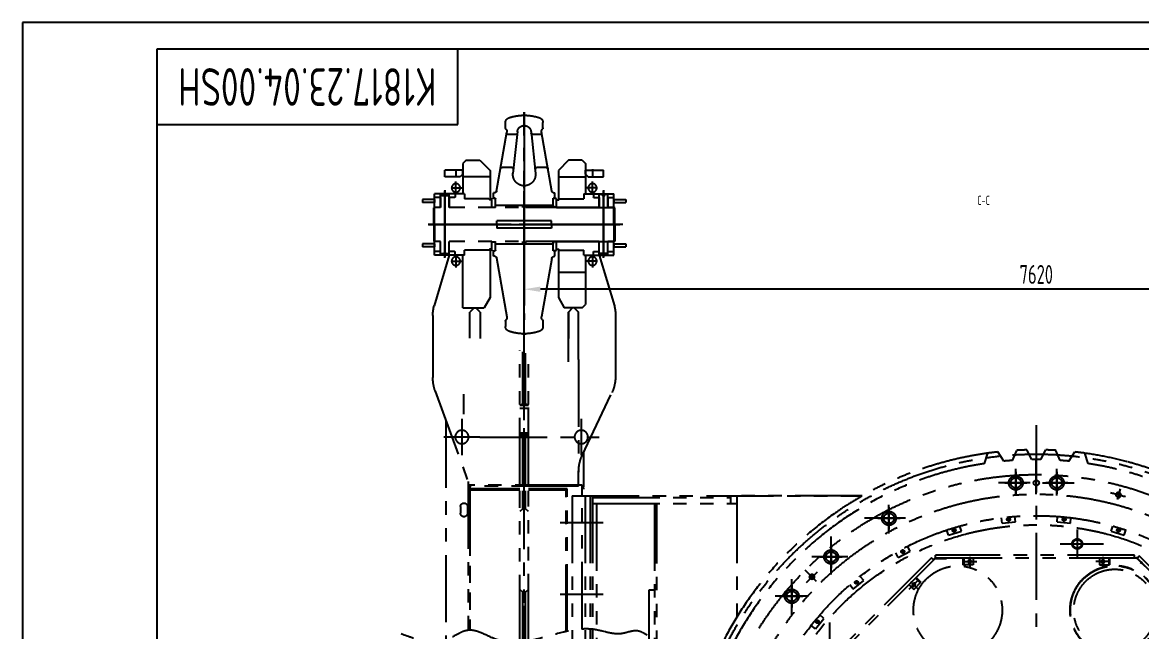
# Model space of a CAD drawing. Header units: millimetres. Extents: x 0 to 16800, y -463 to 11880.
# Drawn here: x 0 to 8334, y 7339 to 11880 of the extents above; entities that cross this region are included whole.
import ezdxf
from ezdxf.enums import TextEntityAlignment as Align

# ---------------------------------------------------------------- set-up
doc = ezdxf.new("R2010")
doc.units = ezdxf.units.MM
doc.header["$LTSCALE"] = 400
for name, pattern in [('F', [0.75, 0.5, -0.25]), ('G', [2, 1.25, -0.25, 0.25, -0.25]), ('K', [2.5, 1.25, -0.25, 0.25, -0.25, 0.25, -0.25])]:
    doc.linetypes.add(name, pattern=pattern)
for name, color, linetype in [('01', 7, 'Continuous'), ('02', 1, 'Continuous'), ('04', 2, 'F'), ('05', 4, 'G'), ('07', 6, 'K'), ('08', 1, 'Continuous'), ('11', 3, 'Continuous')]:
    doc.layers.add(name, color=color, linetype=linetype)
doc.styles.get("Standard").update_dxf_attribs({"font": 'isocp', "width": 0.707, "bigfont": 'intecad.shx'})
doc.dimstyles.new('INTE', dxfattribs={"dimscale": 40, "dimtxt": 3.5, "dimasz": 3, "dimexe": 3, "dimexo": 0, "dimgap": 1, "dimtad": 1, "dimdec": 1, "dimdsep": 46, "dimtxsty": 'Standard', "dimcen": 0, "dimclrd": 1, "dimclre": 1, "dimclrt": 3, "dimaunit": 1, "dimadec": 0, "dimazin": 0, "dimtfac": 1, "dimtdec": 1, "dimtmove": 0, "dimatfit": 0, "dimfxl": 1, "dimarcsym": 0})

# ---------------------------------------------------------------- blocks, each defined once
blk = doc.blocks.new('fesfewr')
at = {"layer": '05', "color": 142, "linetype": 'G'}
blk.add_line((37758.4, 10020.8), (37758.4, 4346.9), dxfattribs=at)
at = {"layer": '07', "color": 6, "linetype": 'K'}
for p, q in [((37725.7, 9765.2), (37687, 9837.1)), ((37791, 9765.2), (37829.7, 9837.1)), ((37372, 9735.9), (37398.3, 9813.2)), ((37515.8, 9753.8), (37471.3, 9822.3)), ((37580.9, 9759.2), (37613.5, 9834.1)), ((37758.4, 9508), (37758.4, 9765.4)), ((37935.9, 9759.2), (37903.2, 9834.1)), ((38000.9, 9753.8), (38045.5, 9822.3)), ((38144.8, 9735.9), (38118.4, 9813.2)), ((37606, 9498.2), (37606, 9696.5)), ((37606, 9674.6), (37606, 9509.4)), ((37910.8, 9498.2), (37910.8, 9696.5)), ((37910.8, 9674.6), (37910.8, 9509.4)), ((37712.8, 9592), (37476.6, 9592)), ((37523.4, 9592), (37688.6, 9592)), ((37804, 9592), (38040.1, 9592)), ((37993.4, 9592), (37828.2, 9592)), ((38381.5, 9547.3), (38360.1, 9467.5)), ((34303.9, 9495), (34303.9, 4929.7)), ((34303.9, 9495), (36463, 9495)), ((34402.5, 9495), (34402.5, 4929.7)), ((34438, 9495), (34438, 4929.7)), ((34456.4, 9495), (34456.4, 7228)), ((34456.4, 9483), (35486.4, 9483)), ((34456.4, 9438), (35529.4, 9438)), ((34487.4, 9438), (34487.4, 7247)), ((34917.4, 9438), (34917.4, 7245.4)), ((34935.4, 4993), (34935.4, 9438)), ((35486.4, 9438), (35486.4, 9495)), ((36463.9, 9495.5), (35529.4, 9495.5)), ((35529.4, 9495.5), (35529.4, 8591.7)), ((36661.8, 9214.5), (36661.8, 9427.8)), ((36661.8, 9411.1), (36661.8, 9246)), ((37603.7, 9302.2), (37599.8, 9342)), ((37913, 9302.2), (37916.9, 9342)), ((34214.8, 9298.4), (34534.8, 9298.4)), ((36784.8, 9328.5), (36479.7, 9328.5)), ((36579.2, 9328.5), (36744.4, 9328.5)), ((37151.9, 9226), (37141.2, 9252)), ((37200.8, 9232.1), (37189.2, 9270.4)), ((37504.2, 9292.4), (37500.3, 9332.2)), ((37504.2, 9292.4), (37603.7, 9302.2)), ((37538, 9317.3), (37565.9, 9322.8)), ((37563.7, 9320), (37539.7, 9320)), ((37546.4, 9326), (37543.9, 9318.4)), ((37543.9, 9318.4), (37549.2, 9312.4)), ((37554.3, 9327.6), (37546.4, 9326)), ((37554.5, 9305.8), (37549.1, 9333.4)), ((37549.2, 9312.4), (37557, 9314)), ((37551.7, 9332), (37551.7, 9308)), ((37559.6, 9321.6), (37554.3, 9327.6)), ((37557, 9314), (37559.6, 9321.6)), ((37913, 9302.2), (38012.5, 9292.4)), ((37951, 9320), (37979.4, 9320)), ((37961, 9326.9), (37957, 9320)), ((37957, 9320), (37961, 9313.1)), ((37969, 9326.9), (37961, 9326.9)), ((37961, 9313.1), (37969, 9313.1)), ((37965, 9305.6), (37965, 9333.6)), ((37973, 9320), (37969, 9326.9)), ((37969, 9313.1), (37973, 9320)), ((38012.5, 9292.4), (38016.4, 9332.2)), ((38315.9, 9232.1), (38327.5, 9270.4)), ((38367.5, 9225.2), (38373, 9252.7)), ((36231.8, 8909.3), (36231.8, 9192.3)), ((37105.2, 9203.1), (37093.5, 9241.3)), ((37105.2, 9203.1), (37200.8, 9232.1)), ((37133.4, 9234), (37159.7, 9244.9)), ((37140, 9244.2), (37139, 9236.3)), ((37139, 9236.3), (37145.3, 9231.4)), ((37147.4, 9247.3), (37140, 9244.2)), ((37145.3, 9231.4), (37152.7, 9234.5)), ((37153.8, 9242.4), (37147.4, 9247.3)), ((37152.7, 9234.5), (37153.8, 9242.4)), ((38062.9, 9244.5), (38062.9, 9032.3)), ((38315.9, 9232.1), (38411.6, 9203.1)), ((38356.6, 9242.1), (38384.5, 9236.6)), ((38367.8, 9247), (38362.5, 9240.9)), ((38362.5, 9240.9), (38365.1, 9233.4)), ((38365.1, 9233.4), (38372.9, 9231.8)), ((38375.6, 9245.4), (38367.8, 9247)), ((38372.9, 9231.8), (38378.2, 9237.8)), ((38378.2, 9237.8), (38375.6, 9245.4)), ((38411.6, 9203.1), (38423.2, 9241.3)), ((36231.8, 9123.8), (36231.8, 8958.7)), ((36731.2, 9037.6), (36819.4, 9084.7)), ((36752.9, 9073.4), (36776.6, 9089.2)), ((36772.6, 9069.2), (36757, 9092.5)), ((36764, 9089.2), (36757.4, 9084.8)), ((36757.4, 9084.8), (36757.9, 9076.8)), ((36771.2, 9085.7), (36764, 9089.2)), ((36771.7, 9077.7), (36771.2, 9085.7)), ((36819.4, 9084.7), (36800.5, 9120)), ((37935.6, 9138), (38257.3, 9138)), ((36979.5, 9035.3), (35931.9, 7987.8)), ((37005.5, 9028.8), (35948.2, 7971.5)), ((36356.8, 9041.2), (36088.5, 9041.2)), ((36149.2, 9041.2), (36314.4, 9041.2)), ((36731.2, 9037.6), (36712.4, 9072.8)), ((36757.9, 9076.8), (36765.1, 9073.2)), ((36765.1, 9073.2), (36771.7, 9077.7)), ((36995.7, 9019.1), (36979.4, 9035.4)), ((36994, 9020.8), (37003.7, 9030.6)), ((37007.6, 9029.7), (37005, 9029.7)), ((37005.5, 9028.8), (37010.1, 9033.4)), ((37006.3, 9032.7), (37006.3, 9029.7)), ((37007.6, 9032.2), (37091.3, 9032.2)), ((37007.6, 9029.7), (37091.3, 9029.7)), ((38489.8, 9055), (37008.4, 9055)), ((37008.4, 9032), (37008.4, 9055)), ((38503.6, 9032), (37008.4, 9032)), ((37053.3, 9021.9), (37053.3, 9040.5)), ((37091.3, 9032.2), (37091.3, 9029.7)), ((37212.9, 9032), (37212.9, 8982)), ((37218.5, 9007), (37315.2, 9007)), ((37218.9, 9032), (37218.9, 8982)), ((37257.9, 9016), (37267.9, 9016)), ((37262.9, 9040.9), (37262.9, 8966.5)), ((37287.9, 9032), (37287.9, 8982)), ((38298.2, 9007), (38201.6, 9007)), ((38228.9, 9032), (38228.9, 8982)), ((38258.9, 9016), (38248.9, 9016)), ((38253.9, 9040.9), (38253.9, 8966.5)), ((38297.9, 9032), (38297.9, 8982)), ((38303.9, 9032), (38303.9, 8982)), ((38489.8, 9032), (38489.8, 9055.1)), ((38489.8, 9034.5), (38503.6, 9034.5)), ((38503.6, 9032), (38510.1, 9032)), ((38505.7, 9031.1), (38503.9, 9032.9)), ((38507, 9034.1), (38504.8, 9032)), ((38505.7, 9031.1), (38564.9, 8971.9)), ((38507.5, 9032.9), (38566.7, 8973.6)), ((38507.9, 9032.2), (38524.2, 9048.4)), ((39565.2, 7974.9), (38507.9, 9032.2)), ((39571.7, 8000.9), (38524.2, 9048.4)), ((38532.6, 8993.2), (38545.8, 9006.4)), ((36122, 8858.3), (36038.2, 8942.2)), ((36056.1, 8924.3), (36114.5, 8865.8)), ((37287.9, 8982), (37212.9, 8982)), ((37257.9, 8998), (37267.9, 8998)), ((38228.9, 8982), (38303.9, 8982)), ((38258.9, 8998), (38248.9, 8998)), ((35939.1, 8611.1), (35939.1, 8875.8)), ((36396.7, 8802.3), (36474, 8865.7)), ((36411, 8841.7), (36431.1, 8861.8)), ((36431.2, 8841.4), (36411.3, 8861.2)), ((36418.9, 8859.3), (36413.2, 8853.7)), ((36413.2, 8853.7), (36415.3, 8846)), ((36415.3, 8846), (36423, 8843.9)), ((36426.6, 8857.3), (36418.9, 8859.3)), ((36423, 8843.9), (36428.7, 8849.5)), ((36428.7, 8849.5), (36426.6, 8857.3)), ((36474, 8865.7), (36448.7, 8896.6)), ((36877.9, 8865.9), (36809.6, 8797.5)), ((36811.2, 8834.5), (36846.6, 8799.2)), ((36822.5, 8858.5), (36875.2, 8805.9)), ((36843.7, 8844.4), (36836.7, 8837.4)), ((36846.6, 8799.2), (36899.6, 8852.2)), ((36860, 8883.3), (36895.3, 8848)), ((36864.2, 8887.6), (36899.6, 8852.2)), ((34214.8, 8765), (34534.8, 8765)), ((34876.4, 8793), (34876.4, 7285)), ((34917.4, 8793), (34876.4, 8793)), ((35939.1, 8831.1), (35939.1, 8666)), ((36396.7, 8802.3), (36371.4, 8833.2)), ((36856.5, 8831.7), (36849.4, 8824.6)), ((36064.3, 8748.5), (35815.1, 8748.5)), ((35856.5, 8748.5), (36021.7, 8748.5)), ((36178, 8583.6), (36147.1, 8609)), ((36114.6, 8506.3), (36083.7, 8531.7)), ((36114.6, 8506.3), (36178, 8583.6)), ((36140.7, 8551.4), (36117.4, 8566.9)), ((36125.2, 8566.6), (36120.7, 8559.9)), ((36120.7, 8559.9), (36124.3, 8552.7)), ((36120.9, 8547.7), (36136.7, 8571.4)), ((36124.3, 8552.7), (36132.2, 8552.2)), ((36133.2, 8566), (36125.2, 8566.6)), ((36132.2, 8552.2), (36136.7, 8558.9)), ((36136.7, 8558.9), (36133.2, 8566)), ((36220.4, 8554.2), (36220.4, 8222.1))]:
    blk.add_line(p, q, dxfattribs=at)
for centre, radius in [((37758.4, 7222), 2583.9), ((37758.4, 7222), 2432), ((37606, 9592), 52.5), ((37606, 9592), 38), ((37606, 9592), 38), ((37758.4, 9592), 20), ((37910.8, 9592), 52.5), ((37910.8, 9592), 38), ((37910.8, 9592), 38), ((37758.4, 7222), 2286), ((38369.4, 9502.3), 17), ((37758.4, 7222), 2126), ((36661.8, 9328.5), 52.5), ((36661.8, 9328.5), 38), ((36661.8, 9328.5), 38), ((37758.4, 7222), 2057.4), ((37146.4, 9239.4), 12), ((37551.7, 9320), 12), ((37551.7, 9320), 8), ((37551.7, 9320), 7.2), ((37965, 9320), 12), ((37965, 9320), 8), ((38370.3, 9239.4), 12), ((37146.4, 9239.4), 8), ((38062.9, 9138), 38), ((38062.9, 9138), 36.5), ((38062.9, 9138), 31.5), ((38370.3, 9239.4), 8), ((36231.8, 9041.2), 52.5), ((36764.6, 9081.2), 12), ((36764.6, 9081.2), 8), ((36231.8, 9041.2), 38), ((36231.8, 9041.2), 38), ((37174.4, 8644.5), 330), ((38342.4, 8644.5), 333), ((38342.4, 8644.5), 330), ((38342.4, 8644.5), 305), ((36089.1, 8891.3), 17), ((36420.9, 8851.6), 12), ((36420.9, 8851.6), 8), ((35939.1, 8748.5), 52.5), ((35939.1, 8748.5), 38), ((35939.1, 8748.5), 38), ((36128.7, 8559.4), 12), ((36128.7, 8559.4), 8)]:
    blk.add_circle(centre, radius, dxfattribs=at)
for centre, radius, start, end in [((37758.4, 7222), 2616.2, 91.56391, 93.17293), ((37758.4, 7222), 2616.2, 86.82707, 88.43609), ((37758.4, 7222), 2616.2, 97.90977, 262.09023), ((37758.4, 7222), 2616.1, 96.30011, 97.90977), ((37758.4, 7222), 2543.4, 94.00135, 95.47233), ((37758.4, 7222), 2543.4, 89.26451, 90.73549), ((37758.4, 7222), 2543.4, 84.52767, 85.99865), ((37758.4, 7222), 2616.1, 82.09023, 83.69989), ((37758.4, 7222), 2616.2, 75, 82.09023), ((37758.4, 7222), 2543.4, 98.73819, 261.26181), ((37758.4, 7222), 2616.2, 277.90977, 74.90107), ((37758.4, 7222), 2543.4, 278.73819, 81.26181), ((37758.4, 7222), 2360.7, 73.7054, 76.4616), ((38369.4, 9502.3), 19, 255, 165.23057), ((37551.7, 9320), 9, 260, 170), ((37007.6, 9026.7), 5.5, 90, 135), ((37007.6, 9026.7), 3, 90, 135), ((37257.9, 9007), 9, 90, 270), ((37267.9, 9007), 9, 270, 90), ((38248.9, 9007), 9, 90, 270), ((38258.9, 9007), 9, 270, 90), ((38503.6, 9029), 5.5, 45, 90), ((38503.6, 9029), 3, 45, 90), ((37758.4, 7222), 2360.7, 133.7054, 136.4616), ((36089.1, 8891.3), 19, 315, 225.23057), ((36843, 8831), 9, 135, 315), ((36850.1, 8838.1), 9, 315, 135)]:
    blk.add_arc(centre, radius, start, end, dxfattribs=at)
blk = doc.blocks.new('rer')
at = {"layer": '07', "color": 6, "linetype": 'K'}
for p, q in [((14929.5, 57652.6), (14929.5, 57741.6)), ((14949.5, 57741.6), (14929.5, 57741.6)), ((14949.5, 57652.6), (14949.5, 57741.6)), ((15094.5, 57720.6), (15094.5, 57187.2)), ((15094.5, 56274.1), (15094.5, 57697.5)), ((15094.5, 57688.5), (15094.5, 56271.1)), ((15259.5, 57652.6), (15259.5, 57741.6)), ((15279.5, 57741.6), (15259.5, 57741.6)), ((15279.5, 57652.6), (15279.5, 57741.6)), ((13376.3, 57416.9), (13845.1, 57639.2)), ((14416.7, 57665.3), (13968.5, 57665.3)), ((14865.9, 57544.4), (14488.8, 57656.7)), ((14865.9, 57652.6), (14967.5, 57652.6)), ((14865.9, 57430.3), (14865.9, 57652.6)), ((14868.9, 57608.1), (14865.9, 57606.3)), ((14865.9, 57546.3), (14865.9, 57606.3)), ((14868.9, 57544.6), (14868.9, 57608.1)), ((14868.9, 57608.1), (14967.5, 57608.1)), ((14878.9, 57608.1), (14878.9, 57544.6)), ((14894.3, 57608.1), (14894.3, 57652.6)), ((14894.3, 57608.8), (14967.5, 57608.8)), ((14949.5, 57652.6), (14929.5, 57652.6)), ((14971, 57658.8), (14967.5, 57652.8)), ((15094.5, 57652.8), (14967.5, 57652.8)), ((14967.5, 57652.8), (14967.5, 57608.2)), ((14967.5, 57227.1), (14967.5, 57652.6)), ((15094.5, 57658.8), (14971, 57658.8)), ((15094.5, 57658.8), (15218, 57658.8)), ((15094.5, 57652.8), (15221.5, 57652.8)), ((15094.5, 56839.1), (15094.5, 57604.7)), ((15218, 57658.8), (15221.5, 57652.8)), ((15221.5, 57652.8), (15221.5, 57608.2)), ((15221.5, 57227.1), (15221.5, 57652.6)), ((15221.5, 57652.6), (15323.1, 57652.6)), ((15294.7, 57608.8), (15221.5, 57608.8)), ((15221.5, 57608.1), (15320.1, 57608.1)), ((15279.5, 57652.6), (15259.5, 57652.6)), ((15294.7, 57608.1), (15294.7, 57652.6)), ((15320.1, 57544.6), (15320.1, 57608.1)), ((15320.1, 57608.1), (15323.1, 57606.3)), ((15323.1, 57430.3), (15323.1, 57652.6)), ((15323.1, 57546.3), (15323.1, 57606.3)), ((13513.3, 56656.7), (13513.3, 57544.7)), ((14822, 57529.3), (14822, 57445.3)), ((14846.3, 57576.3), (15360.1, 57576.3)), ((15350.6, 57576.3), (14850.6, 57576.3)), ((14868.9, 57544.6), (14865.9, 57546.3)), ((14868.9, 57544.6), (14967.5, 57544.6)), ((14894.3, 57503.6), (14894.3, 57544.6)), ((14894.3, 57543.8), (14967.5, 57543.8)), ((14967.5, 57544.3), (14967.5, 56427.1)), ((15221.5, 57544.6), (15320.1, 57544.6)), ((15221.5, 57544.3), (15221.5, 56427.1)), ((15294.7, 57543.8), (15221.5, 57543.8)), ((15294.7, 57503.6), (15294.7, 57544.6)), ((15310.1, 57569.8), (15310.1, 57583)), ((15320.1, 57544.6), (15323.1, 57546.3)), ((15367, 57529.3), (15367, 57445.3)), ((15450, 57461.8), (15450, 57576.3)), ((15450, 57576.3), (15500, 57576.3)), ((15500, 57442.8), (15500, 57576.3)), ((13134.6, 57427.6), (13125.6, 57427.6)), ((13139.1, 57422.6), (13142.3, 57428.3)), ((13142.3, 57428.3), (13400.2, 57428.3)), ((14475.3, 57417.8), (14500.3, 57442.8)), ((14865.9, 57442.8), (14500.3, 57442.8)), ((14739, 57239.8), (14739, 57442.8)), ((14865.9, 57493.8), (14773.5, 57493.8)), ((14865.9, 57500.6), (14891.3, 57500.6)), ((14865.9, 57430.3), (14904.5, 57430.3)), ((14904.5, 57249.1), (14904.5, 57430.3)), ((15284.5, 57249.1), (15284.5, 57430.3)), ((15323.1, 57430.3), (15284.5, 57430.3)), ((15323.1, 57500.6), (15297.7, 57500.6)), ((15323.1, 57493.8), (15415.5, 57493.8)), ((15548.3, 57442.8), (15323.1, 57442.8)), ((15506.1, 57493.8), (15445.4, 57493.8)), ((15469, 57442.8), (15450, 57461.8)), ((15450, 57239.8), (15450, 57442.8)), ((15469, 57442.8), (15500, 57442.8)), ((15573.3, 57417.8), (15548.3, 57442.8)), ((12084, 57417.6), (13155.2, 57417.6)), ((13147.3, 57390.8), (13147.3, 56580.8)), ((13147.3, 57390.8), (13252.8, 57390.8)), ((13155.2, 57417.6), (13155.2, 56578.1)), ((14089.7, 57390.3), (13252.8, 57390.8)), ((13647.6, 57410.3), (13378.9, 57410.3)), ((14089.7, 57390.3), (14443.3, 57390.3)), ((14475.3, 57358.3), (14443.3, 57390.3)), ((14475.3, 57346.3), (14443.3, 57314.3)), ((14443.3, 57314.3), (14475.3, 57346.3)), ((14475.3, 57417.8), (14475.3, 57283.7)), ((15573.3, 57417.8), (15573.3, 57315.8)), ((12065.7, 57297.4), (13120.4, 57297.4)), ((12067.5, 57305.3), (13128.3, 57305.3)), ((13120.4, 57297.4), (13128.3, 57305.3)), ((13120.4, 57017.8), (13120.4, 57297.4)), ((13128.3, 57305.3), (13128.3, 57017.8)), ((14071.9, 57314.3), (14443.3, 57314.3)), ((14443.3, 57314.3), (14247, 57314.3)), ((14551.3, 57239.8), (14475.3, 57283.7)), ((15094.5, 57308.3), (15094.5, 56971.9)), ((15573.3, 57315.8), (15497.3, 57239.8)), ((14842.3, 57191.1), (14406.6, 57114.7)), ((14910.5, 57239.8), (14551.3, 57239.8)), ((14858, 57214.4), (14898.5, 57214.4)), ((14858, 57209.8), (14858, 57214.4)), ((14897.5, 57214.4), (14897.5, 57203.2)), ((14898.5, 57220.6), (14903.5, 57225.6)), ((14898.5, 57220.6), (14898.5, 57205.2)), ((14898.5, 57205.2), (14903.5, 57200.2)), ((14900.5, 57200.2), (14967.5, 57200.2)), ((14903.5, 57225.6), (14967.5, 57225.6)), ((14903.5, 57200.2), (14967.5, 57200.2)), ((14910.5, 57227.1), (14910.5, 57243.1)), ((14910.5, 57227.1), (14967.5, 57227.1)), ((14951.5, 57198.2), (14952.6, 57200.2)), ((14951.5, 56771.4), (14951.5, 57200.2)), ((14951.5, 56998.7), (14951.5, 57198.2)), ((14967.5, 57200.2), (14952.6, 57200.2)), ((14967.5, 57198.2), (14965.5, 57200.2)), ((14966, 57225.6), (14966, 57200.2)), ((14967.5, 57198.2), (14967.5, 56998.7)), ((15094.5, 57188.8), (15066.5, 57188.8)), ((15066.5, 57188.8), (15066.5, 56782.8)), ((15094.5, 56757.2), (15094.5, 57250.3)), ((15094.5, 57237.3), (15094.5, 57186.9)), ((15094.5, 57188.8), (15122.5, 57188.8)), ((15122.5, 57188.8), (15122.5, 56782.8)), ((15221.5, 57227.1), (15278.5, 57227.1)), ((15221.5, 57225.6), (15285.5, 57225.6)), ((15221.5, 57200.2), (15288.5, 57200.2)), ((15221.5, 57200.2), (15285.5, 57200.2)), ((15236.3, 57200.2), (15221.5, 57200.2)), ((15221.5, 57200.2), (15221.5, 56998.7)), ((15223, 57225.6), (15223, 57200.2)), ((15237.5, 56771.4), (15237.5, 57200.2)), ((15237.5, 56998.7), (15237.5, 57198.2)), ((15278.5, 57227.1), (15278.5, 57243.1)), ((15497.3, 57239.8), (15278.5, 57239.8)), ((15285.5, 57225.6), (15290.5, 57220.6)), ((15290.5, 57205.2), (15285.5, 57200.2)), ((15290.5, 57205.2), (15290.5, 57220.6)), ((15290.5, 57214.4), (15331, 57214.4)), ((15291.5, 57214.4), (15291.5, 57203.2)), ((15331, 57204.7), (15331, 57214.4)), ((15341.7, 57191.9), (15782.4, 57114.7)), ((14375, 57125.3), (14336.1, 57125.3)), ((14387.4, 57119.2), (14382.4, 57122.9)), ((15519.5, 57149.8), (15519.5, 57079.1)), ((15763.3, 57102.5), (15763.3, 57050.6)), ((15801.6, 57119.2), (15806.5, 57122.9)), ((15814, 57125.3), (15852.9, 57125.3)), ((11995.3, 57017.8), (13112.3, 57017.8)), ((12378.8, 57017.8), (12359.3, 56995.8)), ((12958.2, 57017.8), (12979.3, 56995.8)), ((13155.2, 57017.8), (14128.8, 57017.8)), ((13524.6, 57017.8), (13510.9, 56995.8)), ((13511.4, 57017.8), (13734, 57017.8)), ((13525.8, 57017.8), (13525.8, 56953.8)), ((13544.4, 56953.8), (13544.4, 57017.8)), ((13728.7, 56953.8), (13728.7, 57017.8)), ((13747.3, 57017.8), (13747.3, 56953.8)), ((13748.6, 57017.8), (13762.2, 56995.8)), ((14283.4, 57017.8), (14278.3, 56995.8)), ((15094.5, 57021.6), (15094.5, 56948)), ((15785.4, 57036.5), (15475.3, 57069.3)), ((5679.6, 56985.8), (14849.3, 56985.8)), ((12256.9, 56985.8), (11641.9, 56985.8)), ((11986.8, 56953.8), (13112.3, 56953.8)), ((11989, 56975.8), (12359.3, 56975.8)), ((11991.7, 56995.8), (12359.3, 56995.8)), ((12359.3, 56995.8), (12359.3, 56975.8)), ((12359.3, 56975.8), (12378.8, 56953.8)), ((12979.3, 56975.8), (12958.2, 56953.8)), ((12979.3, 56995.8), (12979.3, 56975.8)), ((12979.3, 56995.8), (13112.3, 56995.8)), ((12979.3, 56975.8), (13112.3, 56975.8)), ((13037.5, 56985.8), (15343.7, 56985.8)), ((13120.4, 56581.3), (13120.4, 56953.8)), ((13128.3, 56953.8), (13128.3, 56581.3)), ((13155.2, 56995.8), (13510.9, 56995.8)), ((13155.2, 56975.8), (13510.9, 56975.8)), ((13155.2, 56953.8), (14156.2, 56953.8)), ((13510.9, 56995.8), (13510.9, 56975.8)), ((13510.9, 56975.8), (13524.6, 56953.8)), ((13762.2, 56975.8), (13748.6, 56953.8)), ((13762.2, 56995.8), (14138.1, 56995.8)), ((13762.2, 56995.8), (13762.2, 56975.8)), ((13762.2, 56975.8), (14146.7, 56975.8)), ((14242.6, 56985.8), (14736.6, 56985.8)), ((14278.3, 56995.8), (14278.3, 56975.8)), ((14278.3, 56975.8), (14283.4, 56953.8)), ((14433.2, 56985.8), (14384.8, 56985.8)), ((14741.1, 56985.8), (14694.4, 56985.8)), ((14765.4, 56985.8), (15931.5, 56985.8)), ((14951.5, 56996.7), (14967.5, 56996.7)), ((14952.6, 56996.7), (14951.5, 56994.7)), ((14951.5, 56976.9), (14951.5, 56994.7)), ((14952.6, 56974.9), (14951.5, 56976.9)), ((14951.5, 56974.9), (14967.5, 56974.9)), ((14961.5, 56995.2), (14960, 56996.7)), ((14961.5, 56976.4), (14960, 56974.9)), ((14961.5, 56995.2), (14967.5, 56995.2)), ((14961.5, 56995.2), (14961.5, 56976.4)), ((14961.5, 56976.4), (14967.5, 56976.4)), ((15085.3, 56985.8), (15107.3, 56985.8)), ((15236.3, 56996.7), (15221.5, 56996.7)), ((15221.5, 56996.7), (15237.5, 56996.7)), ((15221.5, 56995.2), (15227.5, 56995.2)), ((15227.5, 56976.4), (15221.5, 56976.4)), ((15236.3, 56974.9), (15221.5, 56974.9)), ((15221.5, 56974.9), (15237.5, 56974.9)), ((15227.5, 56995.2), (15229, 56996.7)), ((15227.5, 56995.2), (15227.5, 56976.4)), ((15227.5, 56976.4), (15229, 56974.9)), ((15236.3, 56996.7), (15237.5, 56994.7)), ((15236.3, 56974.9), (15237.5, 56976.9)), ((15237.5, 56976.9), (15237.5, 56994.7)), ((15438.4, 56985.8), (15494.6, 56985.8)), ((15785.4, 56935.1), (15475.3, 56902.3)), ((15755.8, 56985.8), (15804.2, 56985.8)), ((15833.2, 56985.8), (15908.2, 56985.8)), ((14375, 56846.3), (14336.1, 56846.3)), ((14387.4, 56852.4), (14382.4, 56848.8)), ((14847.2, 56779.7), (14406.6, 56857)), ((15341.7, 56779.7), (15782.4, 56857)), ((15519.5, 56892.5), (15519.5, 56821.8)), ((15763.3, 56921.1), (15763.3, 56869.1)), ((15801.6, 56852.4), (15806.5, 56848.8)), ((15814, 56846.3), (15852.9, 56846.3)), ((14858, 56766.9), (14858, 56757.2)), ((14858, 56757.2), (14898.5, 56757.2)), ((14897.5, 56757.2), (14897.5, 56768.4)), ((14898.5, 56766.4), (14903.5, 56771.4)), ((14898.5, 56751), (14898.5, 56766.4)), ((14900.5, 56771.4), (14967.5, 56771.4)), ((14966, 56746), (14966, 56771.4)), ((15094.5, 56782.8), (15066.5, 56782.8)), ((15094.5, 56839.1), (15094.5, 56341.3)), ((15094.5, 56782.8), (15122.5, 56782.8)), ((15221.5, 56771.4), (15288.5, 56771.4)), ((15223, 56746), (15223, 56771.4)), ((15290.5, 56766.4), (15285.5, 56771.4)), ((15290.5, 56766.4), (15290.5, 56751)), ((15290.5, 56757.2), (15331, 56757.2)), ((15291.5, 56757.2), (15291.5, 56768.4)), ((15331, 56766.9), (15331, 56757.2)), ((14551.3, 56731.8), (14475.3, 56687.9)), ((14475.3, 56528.8), (14475.3, 56687.9)), ((14910.5, 56731.8), (14551.3, 56731.8)), ((14898.5, 56751), (14903.5, 56746)), ((14903.5, 56746), (14967.5, 56746)), ((14904.5, 56722.5), (14904.5, 56541.3)), ((14910.5, 56744.5), (14967.5, 56744.5)), ((14910.5, 56744.5), (14910.5, 56728.5)), ((15221.5, 56746), (15285.5, 56746)), ((15221.5, 56744.5), (15278.5, 56744.5)), ((15278.5, 56744.5), (15278.5, 56728.5)), ((15497.3, 56731.8), (15278.5, 56731.8)), ((15284.5, 56722.5), (15284.5, 56541.3)), ((15285.5, 56746), (15290.5, 56751)), ((15450, 56731.8), (15450, 56528.8)), ((15573.3, 56655.8), (15497.3, 56731.8)), ((13513.3, 56656.7), (13513.3, 56388)), ((14443.3, 56657.3), (14247, 56657.3)), ((14443.3, 56657.3), (14475.3, 56625.3)), ((14475.3, 56613.3), (14443.3, 56581.3)), ((15573.3, 56553.8), (15573.3, 56655.8)), ((13181.7, 56568.3), (12074.9, 56568.3)), ((13155.2, 56581.3), (12075.8, 56581.3)), ((13128.3, 56581.3), (12075.8, 56581.3)), ((12995.8, 56563.8), (12945.8, 56563.8)), ((12995.8, 56511.8), (12945.8, 56511.8)), ((13855.4, 56323.2), (13147.3, 56580.8)), ((13647.6, 56522.3), (13378.9, 56522.3)), ((13682.1, 56537.8), (13832.5, 56537.8)), ((14248.4, 56581.3), (14443.3, 56581.3)), ((14475.3, 56528.8), (14865.9, 56528.8)), ((14822, 56442.3), (14822, 56526.3)), ((14865.9, 56541.3), (14904.5, 56541.3)), ((14865.9, 56541.3), (14865.9, 56319)), ((15323.1, 56541.3), (15284.5, 56541.3)), ((15323.1, 56541.3), (15323.1, 56319)), ((15548.3, 56528.8), (15323.1, 56528.8)), ((15367, 56442.3), (15367, 56526.3)), ((15469, 56528.8), (15450, 56509.8)), ((15450, 56509.8), (15450, 56395.3)), ((15469, 56528.8), (15500, 56528.8)), ((15500, 56528.8), (15500, 56395.3)), ((15573.3, 56553.8), (15548.3, 56528.8)), ((14865.9, 56427.3), (14488.8, 56315)), ((14865.9, 56477.8), (14773.5, 56477.8)), ((14865.9, 56471), (14891.3, 56471)), ((14868.9, 56427.1), (14865.9, 56425.3)), ((14868.9, 56427.1), (14967.5, 56427.1)), ((14868.9, 56427.1), (14868.9, 56363.6)), ((14878.9, 56363.6), (14878.9, 56427.1)), ((14894.3, 56468), (14894.3, 56427.1)), ((14894.3, 56427.8), (14967.5, 56427.8)), ((15294.7, 56427.8), (15221.5, 56427.8)), ((15221.5, 56427.1), (15320.1, 56427.1)), ((15294.7, 56468), (15294.7, 56427.1)), ((15323.1, 56471), (15297.7, 56471)), ((15310.1, 56363.6), (15310.1, 56427.1)), ((15320.1, 56427.1), (15323.1, 56425.3)), ((15320.1, 56427.1), (15320.1, 56363.6)), ((15323.1, 56477.8), (15415.5, 56477.8)), ((15506.1, 56477.8), (15445.4, 56477.8)), ((13635.2, 56403.3), (12002.4, 56403.3)), ((14846.3, 56395.3), (15360.1, 56395.3)), ((15350.6, 56395.3), (14850.6, 56395.3)), ((14868.9, 56363.6), (14865.9, 56365.3)), ((14868.9, 56363.6), (14967.5, 56363.6)), ((14894.3, 56363.6), (14894.3, 56319)), ((14894.3, 56362.8), (14967.5, 56362.8)), ((14967.5, 56363.6), (14967.5, 56318.8)), ((15221.5, 56363.6), (15320.1, 56363.6)), ((15221.5, 56363.6), (15221.5, 56318.8)), ((15294.7, 56362.8), (15221.5, 56362.8)), ((15294.7, 56363.6), (15294.7, 56319)), ((15320.1, 56363.6), (15323.1, 56365.3)), ((15450, 56395.3), (15500, 56395.3)), ((14416.7, 56306.3), (13955.5, 56306.3)), ((14865.9, 56319), (14967.5, 56319)), ((14949.5, 56319), (14929.5, 56319)), ((14929.5, 56319), (14929.5, 56230)), ((14949.5, 56319), (14949.5, 56230)), ((14971, 56312.8), (14967.5, 56318.8)), ((15094.5, 56318.8), (14967.5, 56318.8)), ((15094.5, 56312.8), (14971, 56312.8)), ((15094.5, 56318.8), (15221.5, 56318.8)), ((15094.5, 56312.8), (15218, 56312.8)), ((15218, 56312.8), (15221.5, 56318.8)), ((15221.5, 56319), (15323.1, 56319)), ((15279.5, 56319), (15259.5, 56319)), ((15259.5, 56319), (15259.5, 56230)), ((15279.5, 56319), (15279.5, 56230)), ((14949.5, 56230), (14929.5, 56230)), ((15279.5, 56230), (15259.5, 56230))]:
    blk.add_line(p, q, dxfattribs=at)
for centre, radius in [((14822, 57493.8), 31.8), ((14878.9, 57576.4), 7.5), ((15310.1, 57576.4), 7.5), ((15367, 57493.8), 31.8), ((13513.3, 57410.3), 50), ((15094.5, 56985.8), 5), ((13513.3, 56522.3), 50), ((14822, 56477.8), 31.8), ((15367, 56477.8), 31.8), ((14878.9, 56395.3), 7.5), ((15310.1, 56395.3), 7.5)]:
    blk.add_circle(centre, radius, dxfattribs=at)
for centre, radius, start, end in [((13968.5, 57360.3), 305, 90, 113.88098), ((14416.7, 57360.3), 305, 76.3183, 90), ((14891.3, 57503.6), 3, 270, 0), ((15297.7, 57503.6), 3, 180, 270), ((13130.4, 57427.6), 10, 270, 330), ((13252.8, 57695.8), 305, 270, 293.88098), ((14839, 57209.8), 19, 279.94429, 0), ((14900.5, 57203.2), 3, 180, 270), ((14910.5, 57249.1), 6, 180, 270), ((15278.5, 57249.1), 6, 270, 0), ((15288.5, 57203.2), 3, 270, 0), ((15344, 57204.7), 13, 180, 260.05571), ((14637.5, 56985.8), 356, 161.38651, 198.61349), ((14336.1, 57087.3), 38, 90, 161.38651), ((14375, 57112.8), 12.5, 53.47039, 90), ((14402.2, 57139.3), 25, 233.47039, 279.94429), ((15506.5, 57149.8), 13, 0, 80.05571), ((15776.3, 57102.5), 13, 80.05571, 180), ((15786.7, 57139.3), 25, 260.05571, 306.52961), ((15814, 57112.8), 12.5, 90, 126.52961), ((15852.9, 57087.3), 38, 18.61349, 90), ((15551.5, 56985.8), 356, 341.38651, 18.61349), ((15466.5, 56985.8), 84, 83.95767, 276.04233), ((15506.5, 57079.1), 13, 263.95767, 0), ((15776.3, 57050.6), 13, 180, 263.95767), ((15780, 56985.8), 51, 276.04233, 83.95767), ((15776.3, 56921.1), 13, 96.04233, 180), ((14336.1, 56884.3), 38, 198.61349, 270), ((14375, 56858.8), 12.5, 270, 306.52961), ((14402.2, 56832.3), 25, 80.05571, 126.52961), ((15506.5, 56892.5), 13, 0, 96.04233), ((15776.3, 56869.1), 13, 180, 279.94429), ((15786.7, 56832.3), 25, 53.47039, 99.94429), ((15814, 56858.8), 12.5, 233.47039, 270), ((15852.9, 56884.3), 38, 270, 341.38651), ((14845, 56766.9), 13, 0, 80.05571), ((14900.5, 56768.4), 3, 90, 180), ((15288.5, 56768.4), 3, 0, 90), ((15344, 56766.9), 13, 99.94429, 180), ((15506.5, 56821.8), 13, 279.94429, 0), ((14910.5, 56722.5), 6, 90, 180), ((15278.5, 56722.5), 6, 0, 90), ((12945.8, 56537.8), 26, 90, 270), ((12995.8, 56537.8), 26, 270, 90), ((14891.3, 56468), 3, 0, 90), ((15297.7, 56468), 3, 90, 180), ((13955.5, 56611.3), 305, 250.83928, 270), ((14416.7, 56611.3), 305, 270, 283.6817)]:
    blk.add_arc(centre, radius, start, end, dxfattribs=at)
blk.add_spline([(12038, 57900.3), (12070.3, 57827.8), (12050.4, 57714.2), (12079.4, 57516.2), (12039, 57194.1), (12006, 56781.1), (12074.9, 56568.3), (12002.4, 56403.3), (12047.8, 56071.3)], degree=3, dxfattribs=at)
blk = doc.blocks.new('*D97')
at = {"layer": '08', "color": 1, "lineweight": -2, "ltscale": 2}
for p, q in [((3733.4, 11213), (3733.4, 9774.5)), ((11353.4, 11213), (11353.4, 9774.5)), ((11233.4, 9894.5), (3853.4, 9894.5))]:
    blk.add_line(p, q, dxfattribs=at)
at = {"layer": '08', "color": 1, "ltscale": 2}
for points in [[(3853.4, 9914.5), (3853.4, 9874.5), (3733.4, 9894.5)], [(11233.4, 9914.5), (11233.4, 9874.5), (11353.4, 9894.5)]]:
    blk.add_solid(points, dxfattribs=at)
at = {"layer": 'Defpoints', "color": 0, "ltscale": 2}
for p in [(3733.4, 11213), (11353.4, 11213), (3733.4, 9894.5)]:
    blk.add_point(p, dxfattribs=at)
at = {"layer": '08', "color": 3, "ltscale": 2, "insert": (7543.4, 10004.6), "char_height": 140, "attachment_point": 5}
blk.add_mtext('7620', dxfattribs=at)
blk = doc.blocks.new('*U149', base_point=(251.96, 168.31))
at = {"layer": '01'}
for p, q in [((251.96, 168.31), (251.96, 182.31)), ((195.96, 168.31), (251.96, 168.31))]:
    blk.add_line(p, q, dxfattribs=at)
blk = doc.blocks.new('*U150')
at = {"layer": '04'}
blk.add_blockref('*U149', (0, 0), dxfattribs=at)
blk = doc.blocks.new('*U151')
at = {"layer": '01'}
for points in [[(415, 292), (25, 292)], [(25, 292), (25, 5)]]:
    blk.add_lwpolyline(points, dxfattribs=at)
at = {"layer": '02'}
for points in [[(420, 297), (0, 297)], [(0, 297), (0, 0)]]:
    blk.add_lwpolyline(points, dxfattribs=at)

msp = doc.modelspace()

# ---------------------------------------------------------------- block references
at = {"ltscale": 2}
msp.add_blockref('fesfewr', (-30214.92, -1138.65), dxfattribs=at)
at = {"layer": '04', "xscale": 40, "yscale": 40, "zscale": 40}
msp.add_blockref('*U151', (0, 0), dxfattribs=at)
at = {"layer": '04', "xscale": 40, "yscale": 40}
msp.add_blockref('*U150', (3240, 11120), dxfattribs=at)
at = {"layer": '05', "ltscale": 2, "xscale": -1, "rotation": 270}
msp.add_blockref('rer', (-53252.37, -4718.47), dxfattribs=at)

# ---------------------------------------------------------------- texts
at = {"layer": '01', "ltscale": 2, "insert": (7104.19, 10590.8), "char_height": 70, "width": 1129.997, "attachment_point": 1}
msp.add_mtext('C-C', dxfattribs=at)
at = {"layer": '11', "width": 0.696239}
msp.add_text('K1817.23.04.00SH', height=280, rotation=180, dxfattribs=at).set_placement((3080.6, 11540), (1159.4, 11540), align=Align.FIT)

# ---------------------------------------------------------------- dimensions: what is measured, and where the dimension line sits
at = {"layer": '08', "ltscale": 2}
dim = msp.add_linear_dim(base=(3733.45, 9894.54), p1=(11353.45, 11213.04), p2=(3733.45, 11213.04), angle=180, dimstyle='INTE', dxfattribs=at)
dim.commit()
dim.dimension.update_dxf_attribs({"geometry": '*D97', "text_midpoint": (7543.45, 10004.56)})

doc.saveas('drawing.dxf')
